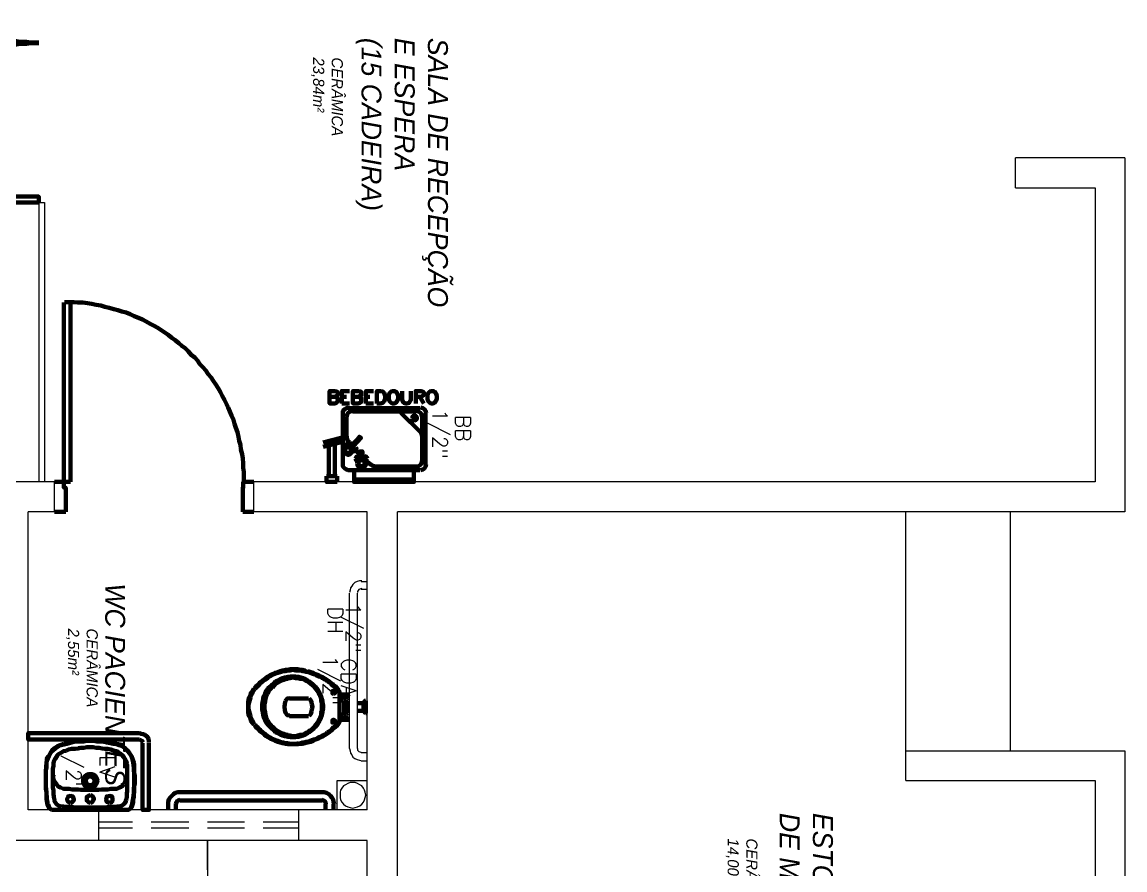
# Model space of a CAD drawing. Header units: millimetres. Extents: x 2273 to 2522, y 1034 to 1187.
# Drawn here: x 2397.27 to 2402.8, y 1166.87 to 1171.13 of the extents above; entities that cross this region are included whole.
import ezdxf

# ---------------------------------------------------------------- set-up
doc = ezdxf.new("R2010")
doc.units = ezdxf.units.MM
doc.linetypes.add('DASHEDX2', pattern=[38.1, 25.4, -12.7])
doc.layers.add('LAYER8', color=8, linetype='Continuous')
doc.layers.add('LAYOUT', color=7, linetype='Continuous', lineweight=100)
doc.layers.add('PAREDES', color=4, linetype='Continuous', lineweight=100)
doc.styles.add('Romans', font='romans.shx')
doc.styles.get("Standard").update_dxf_attribs({"font": 'arial.ttf'})

# ---------------------------------------------------------------- blocks, each defined once
blk = doc.blocks.new('´lo')
at = {"layer": 'PAREDES', "color": 0, "linetype": 'Continuous'}
for points in [[(79.824, 149.3157), (79.8123, 149.3127), (79.8005, 149.3098), (79.7917, 149.3039), (79.7828, 149.298), (79.774, 149.2892), (79.7681, 149.2775), (79.7652, 149.2657), (79.7652, 149.2539)], [(79.824, 149.3127), (79.8534, 149.3127)], [(79.7652, 148.5422), (79.7652, 149.2539)], [(79.824, 149.2745), (79.8152, 149.2716), (79.8093, 149.2686), (79.8064, 149.2627), (79.8034, 149.2539)], [(79.8064, 148.5422), (79.8064, 149.2539)], [(79.824, 149.2716), (79.8534, 149.2716)], [(79.7652, 148.5422), (79.7652, 148.5304), (79.7681, 148.5186), (79.774, 148.5098), (79.7828, 148.501), (79.7917, 148.4922), (79.8005, 148.4863), (79.8123, 148.4833), (79.824, 148.4833)], [(79.8034, 148.5422), (79.8064, 148.5333), (79.8093, 148.5275), (79.8152, 148.5245), (79.824, 148.5216)], [(79.824, 148.5216), (79.8534, 148.5216)], [(79.824, 148.4833), (79.8534, 148.4833)]]:
    blk.add_lwpolyline(points, dxfattribs=at)
blk = doc.blocks.new('fv')
at = {"layer": 'PAREDES', "color": 0, "linetype": 'Continuous'}
for points in [[(77.8623, 149.7775), (77.8505, 149.7745), (77.8417, 149.7686), (77.8358, 149.7598), (77.8328, 149.748)], [(77.8799, 149.7569), (77.8681, 149.7539), (77.8593, 149.748), (77.8534, 149.7392), (77.8505, 149.7275)], [(77.8623, 149.7745), (78.1211, 149.7745)], [(77.8623, 149.651), (77.9564, 149.748)], [(77.8799, 149.7569), (78.1005, 149.7569)], [(77.977, 149.7569), (77.9652, 149.7539), (77.9564, 149.748)], [(78.1299, 149.7275), (78.127, 149.7392), (78.1211, 149.748), (78.1123, 149.7539), (78.1005, 149.7569)], [(78.1475, 149.748), (78.1446, 149.7598), (78.1387, 149.7686), (78.1299, 149.7745), (78.1181, 149.7775)], [(77.8358, 149.3863), (77.8358, 149.7451)], [(77.8534, 149.4069), (77.8534, 149.7275)], [(77.8858, 149.7069), (77.8946, 149.7098), (77.8975, 149.7186), (77.8946, 149.7275), (77.8858, 149.7304), (77.877, 149.7275), (77.874, 149.7186), (77.877, 149.7098), (77.8858, 149.7069)], [(78.1299, 149.7275), (78.1299, 149.5216)], [(78.1475, 149.7451), (78.1475, 149.3863)], [(78.1946, 149.4157), (78.1475, 149.4157), (78.1475, 149.7157), (78.1946, 149.7157), (78.2064, 149.7157), (78.2064, 149.4157), (78.1946, 149.4157), (78.1946, 149.7157)], [(77.8593, 149.6539), (77.8534, 149.6451), (77.8505, 149.6333)], [(78.0887, 149.4804), (78.0799, 149.4775), (78.077, 149.4686)], [(78.077, 149.4686), (78.077, 149.4363)], [(78.1064, 149.4716), (78.0887, 149.4804)], [(78.1123, 149.4304), (78.1211, 149.4333), (78.1299, 149.4363), (78.1328, 149.4451), (78.1358, 149.4539), (78.1328, 149.4627), (78.1299, 149.4686), (78.1211, 149.4745), (78.1123, 149.4745), (78.1034, 149.4745), (78.0975, 149.4686), (78.0917, 149.4627), (78.0917, 149.4539), (78.0917, 149.4451), (78.0975, 149.4363), (78.1034, 149.4333), (78.1123, 149.4304)], [(78.1123, 149.4363), (78.124, 149.4422), (78.1299, 149.4539), (78.124, 149.4657), (78.1123, 149.4686), (78.1005, 149.4657), (78.0975, 149.4539), (78.1005, 149.4422), (78.1123, 149.4363)], [(78.1152, 149.4951), (78.1005, 149.4745)], [(78.1152, 149.4951), (78.1211, 149.501), (78.124, 149.5069), (78.127, 149.5157), (78.1299, 149.5216)], [(78.0181, 149.4069), (77.9799, 149.4422), (77.9858, 149.451), (78.027, 149.4127)], [(78.0328, 149.4216), (78.0093, 149.398)], [(78.0505, 149.4245), (78.0417, 149.4275), (78.0328, 149.4245)], [(78.0475, 149.4245), (78.0711, 149.4451)], [(78.0564, 149.4039), (78.0505, 149.4216)], [(78.077, 149.4451), (78.0534, 149.4451), (78.0534, 149.4569), (78.077, 149.4569)], [(78.077, 149.4363), (78.0799, 149.4275), (78.0887, 149.4245)], [(78.0887, 149.4216), (78.1064, 149.4304)], [(77.8328, 149.3863), (77.8358, 149.3775), (77.8417, 149.3686), (77.8505, 149.3598), (77.8623, 149.3598)], [(77.8505, 149.4069), (77.8534, 149.3951), (77.8593, 149.3863), (77.8681, 149.3804), (77.8799, 149.3775)], [(78.1211, 149.3598), (77.8623, 149.3598)], [(77.977, 149.3775), (77.8799, 149.3775)], [(77.974, 149.3775), (77.9917, 149.3804), (78.0064, 149.3863)], [(78.0093, 149.398), (78.0064, 149.3892), (78.0093, 149.3804)], [(78.0093, 149.3833), (78.027, 149.3745)], [(78.0475, 149.3627), (78.0564, 149.3657), (78.0623, 149.3686), (78.0681, 149.3775), (78.0711, 149.3863), (78.0681, 149.3951), (78.0623, 149.401), (78.0564, 149.4069), (78.0475, 149.4069), (78.0387, 149.4069), (78.0328, 149.401), (78.027, 149.3951), (78.024, 149.3863), (78.027, 149.3775), (78.0328, 149.3686), (78.0387, 149.3657), (78.0475, 149.3627)], [(78.0475, 149.3686), (78.0593, 149.3745), (78.0623, 149.3863), (78.0593, 149.3951), (78.0475, 149.401), (78.0358, 149.3951), (78.0328, 149.3863), (78.0358, 149.3745), (78.0475, 149.3686)], [(78.1181, 149.3598), (78.1299, 149.3598), (78.1387, 149.3686), (78.1446, 149.3775), (78.1475, 149.3863)], [(77.9858, 149.351), (78.0093, 149.2598)], [(77.9946, 149.3186), (78.177, 149.3186), (78.177, 149.2892)], [(78.0064, 149.351), (78.0299, 149.2598)], [(78.177, 149.3304), (78.2064, 149.3304)], [(78.177, 149.2775), (78.2064, 149.2775), (78.2064, 149.3304)], [(78.177, 149.2775), (78.177, 149.3304)], [(78.0005, 149.2892), (78.177, 149.2892)]]:
    blk.add_lwpolyline(points, dxfattribs=at)
blk = doc.blocks.new('TEX')
at = {"layer": 'PAREDES', "color": 0, "linetype": 'Continuous'}
for points in [[(77.7505, 149.801), (77.7534, 149.7951), (77.7593, 149.7892), (77.7652, 149.7863), (77.774, 149.7833), (77.7887, 149.7833), (77.7975, 149.7863), (77.8034, 149.7892), (77.8093, 149.7951), (77.8123, 149.801), (77.8123, 149.8127), (77.8093, 149.8186), (77.8034, 149.8245), (77.7975, 149.8275), (77.7887, 149.8304), (77.774, 149.8304), (77.7652, 149.8275), (77.7593, 149.8245), (77.7534, 149.8186), (77.7505, 149.8127), (77.7505, 149.801)], [(77.8123, 149.7245), (77.7505, 149.7245), (77.7505, 149.751), (77.7534, 149.7598), (77.7534, 149.7598), (77.7593, 149.7657), (77.7681, 149.7657), (77.774, 149.7598), (77.774, 149.7598), (77.7799, 149.751), (77.7799, 149.7245)], [(77.7799, 149.7451), (77.8123, 149.7657)], [(77.7505, 149.6569), (77.7946, 149.6569), (77.8034, 149.6598), (77.8093, 149.6657), (77.8123, 149.6745), (77.8123, 149.6804), (77.8093, 149.6922), (77.8034, 149.6951), (77.7946, 149.701), (77.7505, 149.701)], [(77.7505, 149.6069), (77.7534, 149.601), (77.7593, 149.5951), (77.7652, 149.5922), (77.774, 149.5892), (77.7887, 149.5892), (77.7975, 149.5922), (77.8034, 149.5951), (77.8093, 149.601), (77.8123, 149.6069), (77.8123, 149.6186), (77.8093, 149.6245), (77.8034, 149.6304), (77.7975, 149.6333), (77.7887, 149.6363), (77.774, 149.6363), (77.7652, 149.6333), (77.7593, 149.6304), (77.7534, 149.6245), (77.7505, 149.6186), (77.7505, 149.6069)], [(77.8123, 149.5304), (77.7505, 149.5304), (77.7505, 149.548), (77.7534, 149.5598), (77.7593, 149.5657), (77.7652, 149.5686), (77.774, 149.5716), (77.7887, 149.5716), (77.7975, 149.5686), (77.8034, 149.5657), (77.8093, 149.5598), (77.8123, 149.548), (77.8123, 149.5304)], [(77.8123, 149.4745), (77.7505, 149.4745), (77.7505, 149.5127)], [(77.7799, 149.4745), (77.7799, 149.4951)], [(77.8123, 149.4745), (77.8123, 149.5127)], [(77.7799, 149.4363), (77.7828, 149.4451), (77.7828, 149.451), (77.7887, 149.451), (77.7975, 149.451), (77.8064, 149.451), (77.8093, 149.4451), (77.8123, 149.4363), (77.8123, 149.4098), (77.7505, 149.4098), (77.7505, 149.4363), (77.7534, 149.4451), (77.7534, 149.451), (77.7593, 149.451), (77.7681, 149.451), (77.774, 149.451), (77.774, 149.4451), (77.7799, 149.4363), (77.7799, 149.4098)], [(77.8123, 149.3539), (77.7505, 149.3539), (77.7505, 149.3922)], [(77.7799, 149.3539), (77.7799, 149.3775)], [(77.8123, 149.3539), (77.8123, 149.3922)], [(77.7799, 149.3186), (77.7828, 149.3275), (77.7828, 149.3304), (77.7887, 149.3333), (77.7975, 149.3333), (77.8064, 149.3304), (77.8093, 149.3275), (77.8123, 149.3186), (77.8123, 149.2922), (77.7505, 149.2922), (77.7505, 149.3186), (77.7534, 149.3275), (77.7534, 149.3304), (77.7593, 149.3333), (77.7681, 149.3333), (77.774, 149.3304), (77.774, 149.3275), (77.7799, 149.3186), (77.7799, 149.2922)]]:
    blk.add_lwpolyline(points, dxfattribs=at)
blk = doc.blocks.new('OUI')
at = {"layer": 'PAREDES', "color": 0, "linetype": 'Continuous'}
for points in [[(79.5152, 148.3863), (79.5064, 148.3863), (79.4975, 148.3833), (79.4887, 148.3804), (79.4828, 148.3745), (79.477, 148.3657), (79.474, 148.3569), (79.4711, 148.348), (79.4681, 148.3392)], [(79.5181, 148.3539), (79.8534, 148.3539), (79.8534, 148.3863), (79.5181, 148.3863)], [(79.4681, 148.3392), (79.4681, 147.7804), (79.5005, 147.7804), (79.5005, 148.3392)], [(79.5152, 148.3569), (79.5064, 148.351), (79.5005, 148.3392)], [(79.8534, 147.898), (79.8534, 148.2833), (79.8446, 148.2951), (79.8299, 148.301), (79.7946, 148.3069), (79.7681, 148.3098), (79.7534, 148.3098), (79.724, 148.3127), (79.6917, 148.3127), (79.674, 148.3127), (79.6534, 148.3098), (79.6417, 148.3098), (79.6152, 148.3069), (79.6152, 148.3069), (79.5887, 148.301), (79.5887, 148.301), (79.5681, 148.2892), (79.5564, 148.2775), (79.5387, 148.2598), (79.5299, 148.2422), (79.5211, 148.2186), (79.5211, 148.2069), (79.5152, 148.1745), (79.5093, 148.1539), (79.5064, 148.1186), (79.5064, 148.0892), (79.5064, 148.0569), (79.5123, 148.0098), (79.5211, 147.9745), (79.5299, 147.9392), (79.5446, 147.9157), (79.5623, 147.8951), (79.5828, 147.8833), (79.6064, 147.8745), (79.6152, 147.8716), (79.6593, 147.8686), (79.6799, 147.8686), (79.7034, 147.8686), (79.7358, 147.8686), (79.7681, 147.8716), (79.7975, 147.8716), (79.8299, 147.8775), (79.8446, 147.8863), (79.8534, 147.898)], [(79.6152, 148.3098), (79.6064, 148.3069), (79.5975, 148.3039), (79.5887, 148.301), (79.5828, 148.298), (79.5681, 148.2892), (79.5534, 148.2775), (79.5417, 148.2657), (79.5328, 148.251), (79.5299, 148.2451), (79.527, 148.2363), (79.524, 148.2275), (79.5211, 148.2186)], [(79.8299, 148.3039), (79.8152, 148.3069), (79.8034, 148.3069), (79.7887, 148.3098), (79.774, 148.3098), (79.7623, 148.3127), (79.7475, 148.3127), (79.7358, 148.3127), (79.7211, 148.3157), (79.7093, 148.3157), (79.6946, 148.3157), (79.6828, 148.3157), (79.6681, 148.3127), (79.6564, 148.3127), (79.6417, 148.3127), (79.627, 148.3127), (79.6152, 148.3098)], [(79.6211, 148.2745), (79.6093, 148.2716), (79.5975, 148.2657), (79.5887, 148.2598), (79.577, 148.251), (79.5711, 148.2451), (79.5652, 148.2333), (79.5593, 148.2245), (79.5564, 148.2127)], [(79.677, 148.2775), (79.6623, 148.2775), (79.6475, 148.2775), (79.6328, 148.2775), (79.6211, 148.2745)], [(79.8034, 148.2716), (79.7887, 148.2745), (79.774, 148.2745), (79.7564, 148.2775), (79.7417, 148.2775), (79.727, 148.2775), (79.7093, 148.2775), (79.6946, 148.2775), (79.677, 148.2775)], [(79.724, 148.2627), (79.7123, 148.2686), (79.7005, 148.2745), (79.6887, 148.2775), (79.677, 148.2775)], [(79.7475, 148.2098), (79.7475, 148.2245), (79.7417, 148.2392), (79.7358, 148.251), (79.724, 148.2598)], [(79.8358, 148.2363), (79.8328, 148.248), (79.824, 148.2598), (79.8152, 148.2686), (79.8034, 148.2716)], [(79.8534, 148.2833), (79.8475, 148.2922), (79.8417, 148.298), (79.8358, 148.301), (79.827, 148.3039)], [(79.8534, 148.2833), (79.8534, 148.0892), (79.8534, 147.898)], [(79.5211, 148.2186), (79.5181, 148.2039), (79.5152, 148.1892), (79.5123, 148.1716), (79.5093, 148.1569), (79.5093, 148.1392), (79.5093, 148.1245), (79.5064, 148.1069), (79.5064, 148.0922)], [(79.5564, 148.2127), (79.5505, 148.1951), (79.5475, 148.1804), (79.5475, 148.1657), (79.5446, 148.151), (79.5417, 148.1363), (79.5417, 148.1216), (79.5387, 148.1069), (79.5387, 148.0892)], [(79.7534, 148.0892), (79.7534, 148.1039), (79.7534, 148.1186), (79.7534, 148.1333), (79.7505, 148.151), (79.7505, 148.1657), (79.7505, 148.1804), (79.7475, 148.1951), (79.7475, 148.2098)], [(79.8181, 148.1892), (79.8123, 148.201), (79.8005, 148.2039), (79.7858, 148.201), (79.7828, 148.1892), (79.7858, 148.1745), (79.8005, 148.1716), (79.8123, 148.1745), (79.8181, 148.1892)], [(79.8417, 148.0922), (79.8417, 148.101), (79.8417, 148.1098), (79.8417, 148.1186), (79.8417, 148.1275), (79.8417, 148.1363), (79.8417, 148.1451), (79.8417, 148.1539), (79.8417, 148.1627), (79.8417, 148.1716), (79.8387, 148.1833), (79.8387, 148.1922), (79.8387, 148.201), (79.8387, 148.2098), (79.8387, 148.2186), (79.8358, 148.2275), (79.8358, 148.2363)], [(79.5064, 148.0922), (79.5064, 148.0745), (79.5093, 148.0598), (79.5093, 148.0422), (79.5093, 148.0275), (79.5123, 148.0098), (79.5152, 147.9951), (79.5181, 147.9775), (79.5211, 147.9627)], [(79.5387, 148.0892), (79.5387, 148.0745), (79.5417, 148.0598), (79.5417, 148.0451), (79.5446, 148.0304), (79.5475, 148.0157), (79.5475, 147.998), (79.5505, 147.9833), (79.5564, 147.9686)], [(79.7417, 148.0922), (79.7417, 148.101), (79.7387, 148.1098), (79.7328, 148.1157), (79.724, 148.1216), (79.7152, 148.1245), (79.7064, 148.1275), (79.6975, 148.1245), (79.6887, 148.1216), (79.6828, 148.1157), (79.677, 148.1098), (79.674, 148.101), (79.674, 148.0922)], [(79.674, 148.0922), (79.674, 148.0833), (79.677, 148.0745), (79.6828, 148.0657), (79.6887, 148.0598), (79.6975, 148.0569), (79.7064, 148.0569), (79.7152, 148.0569), (79.724, 148.0598), (79.7328, 148.0657), (79.7387, 148.0745), (79.7417, 148.0833), (79.7417, 148.0922)], [(79.7299, 148.0922), (79.727, 148.101), (79.724, 148.1069), (79.7152, 148.1127), (79.7064, 148.1127), (79.6975, 148.1127), (79.6917, 148.1069), (79.6858, 148.101), (79.6858, 148.0922)], [(79.6858, 148.0922), (79.6858, 148.0833), (79.6917, 148.0745), (79.6975, 148.0716), (79.7064, 148.0686), (79.7152, 148.0716), (79.724, 148.0745), (79.727, 148.0833), (79.7299, 148.0922)], [(79.7475, 147.9716), (79.7475, 147.9863), (79.7505, 148.001), (79.7505, 148.0157), (79.7505, 148.0304), (79.7534, 148.0451), (79.7534, 148.0598), (79.7534, 148.0775), (79.7534, 148.0922)], [(79.8181, 148.0922), (79.8152, 148.101), (79.8064, 148.1069), (79.7975, 148.1098), (79.7887, 148.1069), (79.7828, 148.101), (79.7799, 148.0922)], [(79.7799, 148.0922), (79.7828, 148.0833), (79.7887, 148.0745), (79.7975, 148.0745), (79.8064, 148.0745), (79.8152, 148.0833), (79.8181, 148.0922)], [(79.8358, 147.948), (79.8358, 147.9569), (79.8387, 147.9657), (79.8387, 147.9745), (79.8387, 147.9833), (79.8387, 147.9922), (79.8387, 148.001), (79.8417, 148.0098), (79.8417, 148.0186), (79.8417, 148.0275), (79.8417, 148.0363), (79.8417, 148.0451), (79.8417, 148.0539), (79.8417, 148.0657), (79.8417, 148.0745), (79.8417, 148.0833), (79.8417, 148.0922)], [(79.8181, 147.9922), (79.8123, 148.0039), (79.8005, 148.0098), (79.7858, 148.0039), (79.7828, 147.9922), (79.7858, 147.9804), (79.8005, 147.9745), (79.8123, 147.9804), (79.8181, 147.9922)], [(79.5211, 147.9598), (79.524, 147.9539), (79.527, 147.9451), (79.5299, 147.9363), (79.5328, 147.9275), (79.5417, 147.9157), (79.5534, 147.901), (79.5681, 147.8922), (79.5828, 147.8833), (79.5887, 147.8775), (79.5975, 147.8745), (79.6064, 147.8745), (79.6152, 147.8716)], [(79.5564, 147.9686), (79.5593, 147.9569), (79.5652, 147.948), (79.5711, 147.9363), (79.577, 147.9275), (79.5887, 147.9216), (79.5975, 147.9157), (79.6093, 147.9098), (79.6211, 147.9069)], [(79.674, 147.9039), (79.6887, 147.9039), (79.7005, 147.9069), (79.7123, 147.9127), (79.724, 147.9216)], [(79.724, 147.9216), (79.7358, 147.9304), (79.7417, 147.9422), (79.7475, 147.9569), (79.7475, 147.9716)], [(79.8034, 147.9098), (79.8152, 147.9157), (79.824, 147.9216), (79.8328, 147.9333), (79.8358, 147.9451)], [(79.6152, 147.8716), (79.627, 147.8716), (79.6417, 147.8716), (79.6564, 147.8686), (79.6681, 147.8686), (79.6828, 147.8686), (79.6946, 147.8686), (79.7093, 147.8686), (79.7211, 147.8686), (79.7358, 147.8686), (79.7475, 147.8686), (79.7623, 147.8716), (79.774, 147.8716), (79.7887, 147.8745), (79.8034, 147.8745), (79.8152, 147.8775), (79.8299, 147.8775)], [(79.6181, 147.9069), (79.6328, 147.9069), (79.6475, 147.9039), (79.6623, 147.9039), (79.677, 147.9039)], [(79.677, 147.9069), (79.6946, 147.9039), (79.7093, 147.9039), (79.724, 147.9039), (79.7417, 147.9039), (79.7564, 147.9069), (79.7711, 147.9069), (79.7887, 147.9098), (79.8034, 147.9127)], [(79.827, 147.8804), (79.8358, 147.8833), (79.8417, 147.8863), (79.8475, 147.8922), (79.8534, 147.898)]]:
    blk.add_lwpolyline(points, dxfattribs=at)
blk = doc.blocks.new('PROT')
at = {"layer": 'PAREDES', "color": 0, "linetype": 'Continuous'}
for points in [[(75.2005, 147.0333), (75.2211, 147.0333), (75.2417, 147.0333), (75.2623, 147.0363), (75.2828, 147.0392), (75.3034, 147.0392), (75.324, 147.0422), (75.3417, 147.0451), (75.3623, 147.051), (75.3828, 147.0539), (75.4005, 147.0598), (75.4211, 147.0627), (75.4387, 147.0686), (75.4564, 147.0745), (75.477, 147.0833), (75.4946, 147.0892), (75.5123, 147.0951), (75.5299, 147.1039), (75.5475, 147.1127), (75.5652, 147.1216), (75.5828, 147.1304), (75.6005, 147.1392), (75.6152, 147.148), (75.6328, 147.1598), (75.6475, 147.1716), (75.6652, 147.1804), (75.6799, 147.1922), (75.6946, 147.2039), (75.7093, 147.2157), (75.724, 147.2275), (75.7387, 147.2422), (75.7534, 147.2539), (75.7652, 147.2686), (75.7799, 147.2804), (75.7917, 147.2951), (75.8064, 147.3098), (75.8181, 147.3245), (75.8299, 147.3392), (75.8417, 147.3539), (75.8534, 147.3716), (75.8652, 147.3863), (75.874, 147.401), (75.8858, 147.4186), (75.8946, 147.4363), (75.9034, 147.451), (75.9123, 147.4686), (75.9211, 147.4863), (75.9299, 147.5039), (75.9387, 147.5216), (75.9446, 147.5392), (75.9534, 147.5569), (75.9593, 147.5775), (75.9652, 147.5951), (75.9711, 147.6157), (75.977, 147.6333), (75.9799, 147.6539), (75.9858, 147.6716), (75.9887, 147.6922), (75.9917, 147.7127), (75.9946, 147.7304), (75.9975, 147.751), (75.9975, 147.7716), (76.0005, 147.7922), (76.0005, 147.8127), (76.0005, 147.8333)], [(75.2034, 147.0304), (75.2034, 147.8333), (75.2328, 147.8333), (75.2328, 147.0304)], [(76.0034, 147.8333), (76.0034, 147.8127), (76.0034, 147.7922), (76.0064, 147.7716), (76.0064, 147.751), (76.0093, 147.7304), (76.0123, 147.7127), (76.0152, 147.6922), (76.0181, 147.6716), (76.024, 147.6539), (76.027, 147.6333), (76.0328, 147.6157), (76.0387, 147.5951), (76.0446, 147.5775), (76.0505, 147.5569), (76.0593, 147.5392), (76.0652, 147.5216), (76.074, 147.5039), (76.0828, 147.4863), (76.0917, 147.4686), (76.1005, 147.451), (76.1093, 147.4363), (76.1181, 147.4186), (76.1299, 147.401), (76.1387, 147.3863), (76.1505, 147.3716), (76.1623, 147.3539), (76.174, 147.3392), (76.1858, 147.3245), (76.1975, 147.3098), (76.2093, 147.2951), (76.224, 147.2804), (76.2358, 147.2686), (76.2505, 147.2539), (76.2652, 147.2422), (76.2799, 147.2275), (76.2946, 147.2157), (76.3093, 147.2039), (76.324, 147.1922), (76.3387, 147.1804), (76.3564, 147.1716), (76.3711, 147.1598), (76.3887, 147.148), (76.4034, 147.1392), (76.4211, 147.1304), (76.4387, 147.1216), (76.4564, 147.1127), (76.474, 147.1039), (76.4917, 147.0951), (76.5093, 147.0892), (76.527, 147.0833), (76.5446, 147.0745), (76.5652, 147.0686), (76.5828, 147.0627), (76.6034, 147.0598), (76.6211, 147.0539), (76.6417, 147.051), (76.6593, 147.0451), (76.6799, 147.0422), (76.7005, 147.0392), (76.7211, 147.0392), (76.7417, 147.0363), (76.7623, 147.0333), (76.7828, 147.0333), (76.8034, 147.0333)], [(76.8034, 147.8333), (76.774, 147.8333), (76.774, 147.0304)], [(76.8034, 147.8333), (76.8034, 147.0304)]]:
    blk.add_lwpolyline(points, dxfattribs=at)
blk = doc.blocks.new('JKY')
at = {"layer": 'LAYOUT', "linetype": 'ByBlock'}
for p, q in [((78.2064, 148.9127), (78.2064, 148.8598)), ((78.3564, 148.9127), (78.3564, 148.8569)), ((78.2064, 147.9598), (78.2064, 147.9127)), ((78.3564, 147.9686), (78.3564, 147.9127))]:
    blk.add_line(p, q, dxfattribs=at)
at = {"layer": 'PAREDES', "color": 0, "linetype": 'Continuous'}
for points in [[(78.2064, 148.8627), (78.1799, 148.8627), (78.1564, 148.8627), (78.1358, 148.8598), (78.1123, 148.8598), (78.0887, 148.8569), (78.0681, 148.8539), (78.0446, 148.848), (78.0211, 148.8451), (78.0005, 148.8392), (77.9799, 148.8363), (77.9564, 148.8304), (77.9358, 148.8216), (77.9152, 148.8157), (77.8946, 148.8098), (77.874, 148.801), (77.8534, 148.7922), (77.8328, 148.7833), (77.8123, 148.7745), (77.7946, 148.7657), (77.774, 148.7539), (77.7564, 148.7451), (77.7358, 148.7333), (77.7181, 148.7216), (77.7005, 148.7098), (77.6828, 148.698), (77.6652, 148.6833), (77.6475, 148.6716), (77.6299, 148.6569), (77.6152, 148.6422), (77.5975, 148.6304), (77.5828, 148.6157), (77.5681, 148.598), (77.5505, 148.5833), (77.5358, 148.5686), (77.524, 148.551), (77.5093, 148.5363), (77.4946, 148.5186), (77.4828, 148.501), (77.4681, 148.4833), (77.4564, 148.4657), (77.4446, 148.448), (77.4328, 148.4304), (77.4211, 148.4098), (77.4123, 148.3922), (77.4005, 148.3716), (77.3917, 148.3539), (77.3828, 148.3333), (77.374, 148.3127), (77.3652, 148.2922), (77.3564, 148.2716), (77.3505, 148.251), (77.3446, 148.2304), (77.3387, 148.2098), (77.3328, 148.1863), (77.327, 148.1657), (77.3211, 148.1451), (77.3181, 148.1216), (77.3123, 148.098), (77.3093, 148.0775), (77.3064, 148.0539), (77.3064, 148.0304), (77.3034, 148.0098), (77.3034, 147.9863), (77.3034, 147.9627)], [(78.2064, 148.8598), (78.2358, 148.8598), (78.2358, 148.8569), (78.3564, 148.8569)], [(78.2064, 147.9922), (77.3064, 147.9922)], [(78.2064, 147.9922), (78.2064, 147.9598), (78.2358, 147.9598), (78.2358, 147.9686), (78.3564, 147.9686)], [(78.2064, 147.9598), (77.3064, 147.9598)]]:
    blk.add_lwpolyline(points, dxfattribs=at)
blk = doc.blocks.new('UY')
at = {"layer": 'PAREDES', "color": 0, "linetype": 'Continuous'}
for points in [[(154.9128, 262.7892), (154.9157, 262.7833), (154.9245, 262.7803)], [(154.9157, 262.7892), (154.9775, 262.7892)], [(154.9245, 262.7774), (154.9687, 262.7774)], [(154.9275, 262.748), (154.9275, 262.7774)], [(154.9657, 262.748), (154.9657, 262.7774)], [(154.9687, 262.7803), (154.9745, 262.7833), (154.9775, 262.7892)], [(154.9775, 262.7892), (154.9775, 262.795)], [(154.8716, 262.6568), (154.8775, 262.6568), (154.8834, 262.6568), (154.8834, 262.7068)], [(154.8951, 262.7068), (154.8922, 262.7009)], [(154.8951, 262.6568), (154.8951, 262.7009)], [(154.9157, 262.695), (154.9098, 262.6921)], [(154.9098, 262.6921), (154.9098, 262.6892)], [(154.9157, 262.6921), (154.9481, 262.6921)], [(154.9275, 262.6921), (154.9275, 262.7068)], [(154.9775, 262.6921), (154.9481, 262.6921)], [(154.9657, 262.6921), (154.9657, 262.7068)], [(154.9834, 262.6921), (154.9775, 262.695)], [(154.9804, 262.6892), (154.9804, 262.6921)], [(154.9981, 262.7009), (154.9981, 262.6568)], [(155.0098, 262.7068), (155.0098, 262.6568), (155.0157, 262.6568), (155.0216, 262.6568)], [(154.8628, 262.6539), (154.8569, 262.648), (154.8481, 262.6421), (154.8422, 262.6362), (154.8363, 262.6274), (154.8304, 262.6215), (154.8245, 262.6127), (154.8187, 262.6068), (154.8128, 262.598)], [(154.8716, 262.6568), (154.8628, 262.648), (154.8569, 262.6421), (154.8481, 262.6362), (154.8422, 262.6274), (154.8363, 262.6186), (154.8275, 262.6127), (154.8216, 262.6039), (154.8157, 262.595)], [(154.8716, 262.6568), (154.8628, 262.6539)], [(154.8804, 262.6274), (154.8775, 262.6333), (154.8716, 262.6362), (154.8657, 262.6333), (154.8657, 262.6274), (154.8657, 262.6215), (154.8716, 262.6215), (154.8775, 262.6215), (154.8804, 262.6274)], [(154.8745, 262.6597), (154.8716, 262.6568)], [(155.0098, 262.6568), (154.9481, 262.6568), (154.8834, 262.6568)], [(154.904, 262.6597), (154.9069, 262.6597), (154.9098, 262.6656)], [(154.9069, 262.6892), (154.9069, 262.6803)], [(154.9098, 262.6774), (154.9069, 262.6803)], [(154.9128, 262.6803), (154.9481, 262.6803), (154.9804, 262.6803)], [(154.9128, 262.6656), (154.9128, 262.6744)], [(154.9834, 262.6803), (154.9804, 262.6774)], [(154.9804, 262.6656), (154.9834, 262.6597), (154.9893, 262.6597)], [(154.9834, 262.6803), (154.9834, 262.6892)], [(154.9834, 262.6656), (154.9834, 262.6744)], [(155.0245, 262.6274), (155.0245, 262.6333), (155.0187, 262.6362), (155.0128, 262.6333), (155.0098, 262.6274), (155.0128, 262.6215), (155.0187, 262.6215), (155.0245, 262.6215), (155.0245, 262.6274)], [(155.0216, 262.6568), (155.0157, 262.6597)], [(155.0745, 262.595), (155.0687, 262.6039), (155.0628, 262.6127), (155.0569, 262.6186), (155.0481, 262.6274), (155.0422, 262.6362), (155.0334, 262.6421), (155.0275, 262.648), (155.0187, 262.6568)], [(155.0275, 262.6539), (155.0216, 262.6568)], [(155.0775, 262.598), (155.0716, 262.6068), (155.0657, 262.6127), (155.0598, 262.6215), (155.054, 262.6274), (155.0481, 262.6362), (155.0422, 262.6421), (155.0334, 262.648), (155.0275, 262.6539)], [(154.8157, 262.595), (154.8098, 262.5892), (154.8069, 262.5803), (154.801, 262.5715), (154.7951, 262.5627), (154.7922, 262.5539), (154.7893, 262.545), (154.7834, 262.5362), (154.7804, 262.5274), (154.7775, 262.5186), (154.7745, 262.5097), (154.7716, 262.5009), (154.7687, 262.4892), (154.7657, 262.4803), (154.7657, 262.4715), (154.7628, 262.4627), (154.7628, 262.4509)], [(154.8128, 262.598), (154.804, 262.5862), (154.7981, 262.5744), (154.7922, 262.5627), (154.7863, 262.5509), (154.7804, 262.5362), (154.7745, 262.5244), (154.7716, 262.5127), (154.7657, 262.498)], [(155.1304, 262.4509), (155.1275, 262.4627), (155.1245, 262.4715), (155.1245, 262.4803), (155.1216, 262.4892), (155.1187, 262.5009), (155.1157, 262.5097), (155.1128, 262.5186), (155.1098, 262.5274), (155.1069, 262.5362), (155.104, 262.545), (155.0981, 262.5539), (155.0951, 262.5627), (155.0893, 262.5715), (155.0863, 262.5803), (155.0804, 262.5892), (155.0745, 262.595)], [(155.1245, 262.498), (155.1216, 262.5127), (155.1157, 262.5244), (155.1098, 262.5362), (155.104, 262.5509), (155.0981, 262.5627), (155.0922, 262.5744), (155.0863, 262.5862), (155.0775, 262.598)], [(154.9451, 262.5744), (154.9363, 262.5744), (154.9245, 262.5715), (154.9157, 262.5715), (154.9069, 262.5686), (154.8951, 262.5656), (154.8863, 262.5627), (154.8775, 262.5568), (154.8687, 262.5539), (154.8598, 262.548), (154.851, 262.5421), (154.8451, 262.5362), (154.8363, 262.5274), (154.8304, 262.5215), (154.8245, 262.5127), (154.8187, 262.5039), (154.8128, 262.495)], [(154.9451, 262.5686), (154.9363, 262.5686), (154.9245, 262.5686), (154.9157, 262.5656), (154.9069, 262.5656), (154.8981, 262.5627), (154.8893, 262.5597), (154.8804, 262.5539), (154.8716, 262.5509), (154.8628, 262.545), (154.8569, 262.5392), (154.8481, 262.5333), (154.8422, 262.5274), (154.8363, 262.5215), (154.8304, 262.5127), (154.8245, 262.5039), (154.8187, 262.498)], [(155.0775, 262.495), (155.0716, 262.5039), (155.0657, 262.5127), (155.0598, 262.5215), (155.054, 262.5274), (155.0451, 262.5362), (155.0393, 262.5421), (155.0304, 262.548), (155.0216, 262.5539), (155.0128, 262.5568), (155.004, 262.5627), (154.9951, 262.5656), (154.9863, 262.5686), (154.9745, 262.5715), (154.9657, 262.5715), (154.954, 262.5744), (154.9451, 262.5744)], [(155.0716, 262.498), (155.0657, 262.5039), (155.0628, 262.5127), (155.054, 262.5215), (155.0481, 262.5274), (155.0422, 262.5333), (155.0334, 262.5392), (155.0275, 262.545), (155.0187, 262.5509), (155.0098, 262.5539), (155.001, 262.5597), (154.9922, 262.5627), (154.9834, 262.5656), (154.9745, 262.5656), (154.9657, 262.5686), (154.9569, 262.5686), (154.9451, 262.5686)], [(154.7687, 262.498), (154.7628, 262.4833), (154.7598, 262.4715), (154.7598, 262.4597), (154.7569, 262.448), (154.7569, 262.4362), (154.7569, 262.4215), (154.7569, 262.4097), (154.7598, 262.398)], [(154.8128, 262.498), (154.8069, 262.4862), (154.801, 262.4744), (154.7981, 262.4627), (154.7951, 262.4509), (154.7922, 262.4362), (154.7922, 262.4244), (154.7922, 262.4127), (154.7951, 262.398)], [(154.8187, 262.498), (154.8128, 262.4862), (154.8069, 262.4744), (154.804, 262.4597), (154.801, 262.448), (154.801, 262.4362), (154.7981, 262.4215), (154.801, 262.4097), (154.801, 262.398)], [(154.9922, 262.5039), (154.9804, 262.5127), (154.9687, 262.5156), (154.9569, 262.5186), (154.9451, 262.5215), (154.9334, 262.5186), (154.9216, 262.5156), (154.9128, 262.5127), (154.901, 262.5039)], [(154.904, 262.4068), (154.904, 262.5009)], [(154.9922, 262.5009), (154.9922, 262.4068)], [(155.0893, 262.398), (155.0893, 262.4097), (155.0922, 262.4215), (155.0922, 262.4362), (155.0893, 262.448), (155.0863, 262.4597), (155.0834, 262.4744), (155.0775, 262.4862), (155.0716, 262.498)], [(155.0951, 262.398), (155.0981, 262.4127), (155.0981, 262.4244), (155.0981, 262.4362), (155.0951, 262.4509), (155.0922, 262.4627), (155.0893, 262.4744), (155.0834, 262.4862), (155.0775, 262.498)], [(155.1334, 262.398), (155.1334, 262.4097), (155.1334, 262.4215), (155.1334, 262.4362), (155.1334, 262.448), (155.1304, 262.4597), (155.1304, 262.4715), (155.1275, 262.4833), (155.1245, 262.498)], [(154.7628, 262.4509), (154.7628, 262.4362), (154.7598, 262.4244), (154.7628, 262.4097), (154.7628, 262.398)], [(155.1275, 262.398), (155.1304, 262.4097), (155.1304, 262.4244), (155.1304, 262.4362), (155.1275, 262.4509)], [(154.7598, 262.398), (154.7598, 262.3862), (154.7628, 262.3715), (154.7657, 262.3597), (154.7716, 262.348), (154.7745, 262.3333), (154.7804, 262.3215), (154.7863, 262.3097), (154.7922, 262.298)], [(154.7628, 262.398), (154.7657, 262.3862), (154.7657, 262.3744), (154.7716, 262.3597), (154.7745, 262.348), (154.7775, 262.3362), (154.7834, 262.3244), (154.7893, 262.3127), (154.7951, 262.3009)], [(154.7951, 262.398), (154.7981, 262.3833), (154.801, 262.3715), (154.8069, 262.3597), (154.8128, 262.348), (154.8187, 262.3362), (154.8275, 262.3274), (154.8363, 262.3156), (154.8451, 262.3068)], [(154.804, 262.398), (154.8069, 262.3862), (154.8098, 262.3774), (154.8128, 262.3656), (154.8187, 262.3568), (154.8245, 262.345), (154.8304, 262.3362), (154.8393, 262.3274), (154.8481, 262.3215)], [(154.901, 262.4068), (154.904, 262.395), (154.9157, 262.3862)], [(154.9157, 262.3862), (154.9304, 262.3833), (154.9451, 262.3803), (154.9628, 262.3833), (154.9775, 262.3862)], [(154.9745, 262.3862), (154.9863, 262.395), (154.9893, 262.4068)], [(155.0451, 262.3068), (155.054, 262.3156), (155.0628, 262.3274), (155.0716, 262.3362), (155.0775, 262.348), (155.0834, 262.3597), (155.0893, 262.3715), (155.0922, 262.3833), (155.0951, 262.398)], [(155.0451, 262.3215), (155.051, 262.3274), (155.0598, 262.3362), (155.0657, 262.345), (155.0716, 262.3568), (155.0775, 262.3656), (155.0804, 262.3774), (155.0834, 262.3862), (155.0863, 262.398)], [(155.0951, 262.3009), (155.101, 262.3127), (155.1069, 262.3244), (155.1128, 262.3362), (155.1157, 262.348), (155.1216, 262.3597), (155.1245, 262.3744), (155.1275, 262.3862), (155.1275, 262.398)], [(155.0981, 262.298), (155.104, 262.3097), (155.1098, 262.3215), (155.1157, 262.3333), (155.1216, 262.348), (155.1245, 262.3597), (155.1275, 262.3715), (155.1304, 262.3862), (155.1334, 262.398)], [(154.8451, 262.3186), (154.8569, 262.3097), (154.8687, 262.3009), (154.8804, 262.295), (154.8922, 262.2892), (154.904, 262.2862), (154.9187, 262.2833), (154.9334, 262.2803), (154.9451, 262.2803)], [(154.8451, 262.3068), (154.854, 262.298), (154.8657, 262.2892), (154.8775, 262.2833), (154.8922, 262.2774), (154.904, 262.2744), (154.9187, 262.2715), (154.9304, 262.2686), (154.9451, 262.2686)], [(154.9451, 262.2803), (154.9598, 262.2803), (154.9716, 262.2833), (154.9863, 262.2862), (154.9981, 262.2892), (155.0128, 262.295), (155.0245, 262.3009), (155.0334, 262.3097), (155.0451, 262.3186)], [(154.9451, 262.2686), (154.9598, 262.2686), (154.9745, 262.2715), (154.9863, 262.2744), (155.001, 262.2774), (155.0128, 262.2833), (155.0245, 262.2892), (155.0363, 262.298), (155.0451, 262.3068)], [(154.7922, 262.298), (154.7981, 262.2892), (154.8069, 262.2803), (154.8128, 262.2715), (154.8216, 262.2597), (154.8275, 262.2539), (154.8363, 262.245), (154.8451, 262.2362), (154.854, 262.2303)], [(154.7951, 262.3009), (154.804, 262.2921), (154.8098, 262.2833), (154.8157, 262.2715), (154.8245, 262.2627), (154.8304, 262.2568), (154.8393, 262.248), (154.8481, 262.2392), (154.8569, 262.2333)], [(155.0334, 262.2333), (155.0422, 262.2392), (155.051, 262.248), (155.0598, 262.2568), (155.0657, 262.2627), (155.0745, 262.2715), (155.0804, 262.2833), (155.0893, 262.2921), (155.0951, 262.3009)], [(155.0363, 262.2303), (155.0451, 262.2362), (155.054, 262.245), (155.0628, 262.2539), (155.0687, 262.2597), (155.0775, 262.2715), (155.0863, 262.2803), (155.0922, 262.2892), (155.0981, 262.298)], [(154.854, 262.2274), (154.8657, 262.2215), (154.8745, 262.2127), (154.8863, 262.2097), (154.8981, 262.2039), (154.9098, 262.2009), (154.9216, 262.198), (154.9334, 262.198), (154.9451, 262.198)], [(154.8569, 262.2303), (154.8657, 262.2244), (154.8775, 262.2186), (154.8863, 262.2127), (154.8981, 262.2097), (154.9098, 262.2068), (154.9216, 262.2039), (154.9334, 262.2009), (154.9451, 262.2009)], [(154.9451, 262.2009), (154.9569, 262.2009), (154.9687, 262.2039), (154.9804, 262.2068), (154.9922, 262.2097), (155.004, 262.2127), (155.0128, 262.2186), (155.0245, 262.2244), (155.0334, 262.2303)], [(154.9451, 262.198), (154.9569, 262.198), (154.9716, 262.198), (154.9834, 262.2009), (154.9922, 262.2039), (155.004, 262.2097), (155.0157, 262.2127), (155.0275, 262.2215), (155.0363, 262.2274)], [(154.9481, 262.2009), (154.9481, 262.2009)]]:
    blk.add_lwpolyline(points, dxfattribs=at)

msp = doc.modelspace()

# ---------------------------------------------------------------- linework, layer by layer
at = {"layer": 'LAYER8', "linetype": 'Continuous'}
for p, q in [((2397.6509, 1167.0184), (2397.6509, 1167.1713)), ((2398.6536, 1167.0184), (2398.6536, 1167.1713))]:
    msp.add_line(p, q, dxfattribs=at)
at = {"layer": 'LAYER8', "linetype": 'DASHEDX2'}
msp.add_line((2398.196, 1167.0184), (2398.196, 1161.5654), dxfattribs=at)
at = {"layer": 'LAYER8', "linetype": 'Continuous'}
for points in [[(2402.799, 1170.4449), (2402.249, 1170.4449)], [(2402.249, 1170.2949), (2402.249, 1170.4449)], [(2402.799, 1170.4449), (2402.799, 1168.6684)], [(2402.249, 1170.2949), (2402.649, 1170.2949)], [(2402.649, 1170.2949), (2402.649, 1168.8184)], [(2397.349, 1170.2213), (2397.349, 1168.8184)], [(2397.349, 1170.2213), (2397.3784, 1170.2213)], [(2397.3784, 1170.2213), (2397.3784, 1168.8184)], [(2397.4284, 1168.8184), (2397.146, 1168.8184)], [(2397.4284, 1168.6684), (2397.4284, 1168.8184)], [(2402.649, 1168.8184), (2398.4284, 1168.8184)], [(2398.4284, 1168.6684), (2398.4284, 1168.8184)], [(2397.4284, 1168.6684), (2397.296, 1168.6684)], [(2397.296, 1167.1713), (2397.296, 1168.6684)], [(2398.996, 1168.6684), (2398.4284, 1168.6684)], [(2398.996, 1167.1713), (2398.996, 1168.6684)], [(2402.799, 1168.6684), (2399.149, 1168.6684)], [(2399.149, 1164.6654), (2399.149, 1168.6684)], [(2401.699, 1167.4684), (2402.799, 1167.4684)], [(2401.699, 1167.3184), (2401.699, 1167.4684)], [(2402.799, 1167.4684), (2402.799, 1165.7184)], [(2401.699, 1167.3184), (2402.649, 1167.3184)], [(2402.649, 1167.3184), (2402.649, 1165.7184)], [(2398.996, 1167.1713), (2397.296, 1167.1713)], [(2398.996, 1167.0184), (2397.146, 1167.0184)], [(2398.996, 1161.5654), (2398.996, 1167.0184)]]:
    msp.add_lwpolyline(points, dxfattribs=at)
at = {"layer": 'LAYER8', "color": 0, "linetype": 'Continuous'}
for points in [[(2401.699, 1167.4684), (2401.699, 1168.6684)], [(2401.699, 1167.4684), (2401.699, 1168.6684)], [(2402.2254, 1167.4684), (2402.2254, 1168.6684)], [(2402.2254, 1167.4684), (2402.2254, 1168.6684)], [(2398.9695, 1168.3213), (2398.9578, 1168.3213), (2398.946, 1168.3184), (2398.9342, 1168.3125), (2398.9254, 1168.3037), (2398.9195, 1168.2949), (2398.9137, 1168.286), (2398.9107, 1168.2743), (2398.9078, 1168.2625)], [(2398.9666, 1168.3184), (2398.996, 1168.3184)], [(2398.9078, 1167.4802), (2398.9078, 1168.2596)], [(2398.9695, 1168.2831), (2398.9607, 1168.2802), (2398.9548, 1168.2772), (2398.949, 1168.2684), (2398.949, 1168.2625)], [(2398.949, 1167.4802), (2398.949, 1168.2596)], [(2398.9666, 1168.2802), (2398.996, 1168.2802)], [(2398.9019, 1167.636), (2398.9078, 1167.639)], [(2398.9078, 1167.4802), (2398.9107, 1167.4684), (2398.9137, 1167.4566), (2398.9195, 1167.4478), (2398.9254, 1167.436), (2398.9342, 1167.4302), (2398.946, 1167.4243), (2398.9578, 1167.4213), (2398.9695, 1167.4184)], [(2398.949, 1167.4802), (2398.949, 1167.4713), (2398.9548, 1167.4654), (2398.9607, 1167.4625), (2398.9695, 1167.4596)], [(2398.9666, 1167.4596), (2398.996, 1167.4596)], [(2398.9666, 1167.4184), (2398.996, 1167.4184)], [(2398.846, 1167.1713), (2398.846, 1167.3184), (2398.996, 1167.3184)], [(2398.9901, 1167.2449), (2398.9872, 1167.2596), (2398.9842, 1167.2713), (2398.9784, 1167.2802), (2398.9695, 1167.2919), (2398.9607, 1167.2978), (2398.949, 1167.3037), (2398.9372, 1167.3096), (2398.9254, 1167.3096), (2398.9107, 1167.3096), (2398.899, 1167.3037), (2398.8872, 1167.2978), (2398.8784, 1167.2919), (2398.8695, 1167.2802), (2398.8637, 1167.2713), (2398.8607, 1167.2596), (2398.8607, 1167.2449), (2398.8607, 1167.2331), (2398.8637, 1167.2213), (2398.8695, 1167.2096), (2398.8784, 1167.2007), (2398.8872, 1167.1919), (2398.899, 1167.186), (2398.9107, 1167.1831), (2398.9254, 1167.1802), (2398.9372, 1167.1831), (2398.949, 1167.186), (2398.9607, 1167.1919), (2398.9695, 1167.2007), (2398.9784, 1167.2096), (2398.9842, 1167.2213), (2398.9872, 1167.2331), (2398.9901, 1167.2449)], [(2397.8195, 1167.1096), (2397.6509, 1167.1096)], [(2398.1019, 1167.1096), (2397.9137, 1167.1096)], [(2398.3813, 1167.1096), (2398.196, 1167.1096)], [(2398.649, 1167.1096), (2398.4754, 1167.1096)], [(2397.8195, 1167.0802), (2397.6509, 1167.0802)], [(2398.1019, 1167.0802), (2397.9137, 1167.0802)], [(2398.3813, 1167.0802), (2398.196, 1167.0802)], [(2398.649, 1167.0802), (2398.4754, 1167.0802)], [(2398.196, 1166.8713), (2398.196, 1167.0184)]]:
    msp.add_lwpolyline(points, dxfattribs=at)

# ---------------------------------------------------------------- block references
at = {"layer": 'LAYER8', "linetype": 'ByBlock', "rotation": 270}
for name, p in [('PROT', (2249.5156, 1247.0248)), ('JKY', (2249.5156, 1247.0248)), ('TEX', (2249.5156, 1247.0248)), ('fv', (2249.5156, 1247.0248)), ('UY', (2136.201, 1322.6341)), ('OUI', (2249.5156, 1247.0248)), ('´lo', (2249.5156, 1247.0248))]:
    msp.add_blockref(name, p, dxfattribs=at)

# ---------------------------------------------------------------- texts
at = {"color": 3, "style": 'Romans'}
for s, p in [('1/2"', (2399.3251, 1169.1839)), ('BB', (2399.4408, 1169.1547)), ('1/2"', (2398.89, 1168.21)), ('DH', (2398.8, 1168.1927)), ('1/2"', (2398.7747, 1167.9464)), ('CDA', (2398.8669, 1167.933)), ('1/2"', (2397.4869, 1167.5123)), ('LV', (2397.6549, 1167.4452))]:
    msp.add_text(s, height=0.075, rotation=270, dxfattribs=at).set_placement(p)
at = {"layer": 'LAYER8', "color": 0, "linetype": 'Continuous', "width": 1.591519, "attachment_point": 1, "rotation": 270}
for s, insert, char_height in [('{\\fHarlow Solid Italic|b0|i0|c0|p82;SALA DE RECEPÇÃO\\PE ESPERA\\P(15 CADEIRA)}', (2399.4018, 1171.0478), 0.1), ('{\\fHarlow Solid Italic|b0|i0|c0|p82;CERÂMICA\\P23,84m²}', (2398.8749, 1170.9493), 0.056045), ('{\\fHarlow Solid Italic|b0|i0|c0|p82;WC PACIENTES}', (2397.7824, 1168.3092), 0.1), ('{\\fHarlow Solid Italic|b0|i0|c0|p82;CERÂMICA\\P2,55m²}', (2397.645, 1168.0821), 0.056045), ('{\\fHarlow Solid Italic|b0|i0|c0|p82;ESTOCAGEM/DISPENSAÇÃO\\PDE MEDICAMENTOS}', (2401.3335, 1167.1564), 0.1), ('{\\fHarlow Solid Italic|b0|i0|c0|p82;CERÂMICA\\P14,00m²}', (2400.955, 1167.0279), 0.056045)]:
    msp.add_mtext(s, dxfattribs=dict(at, insert=insert, char_height=char_height))

doc.saveas('drawing.dxf')
